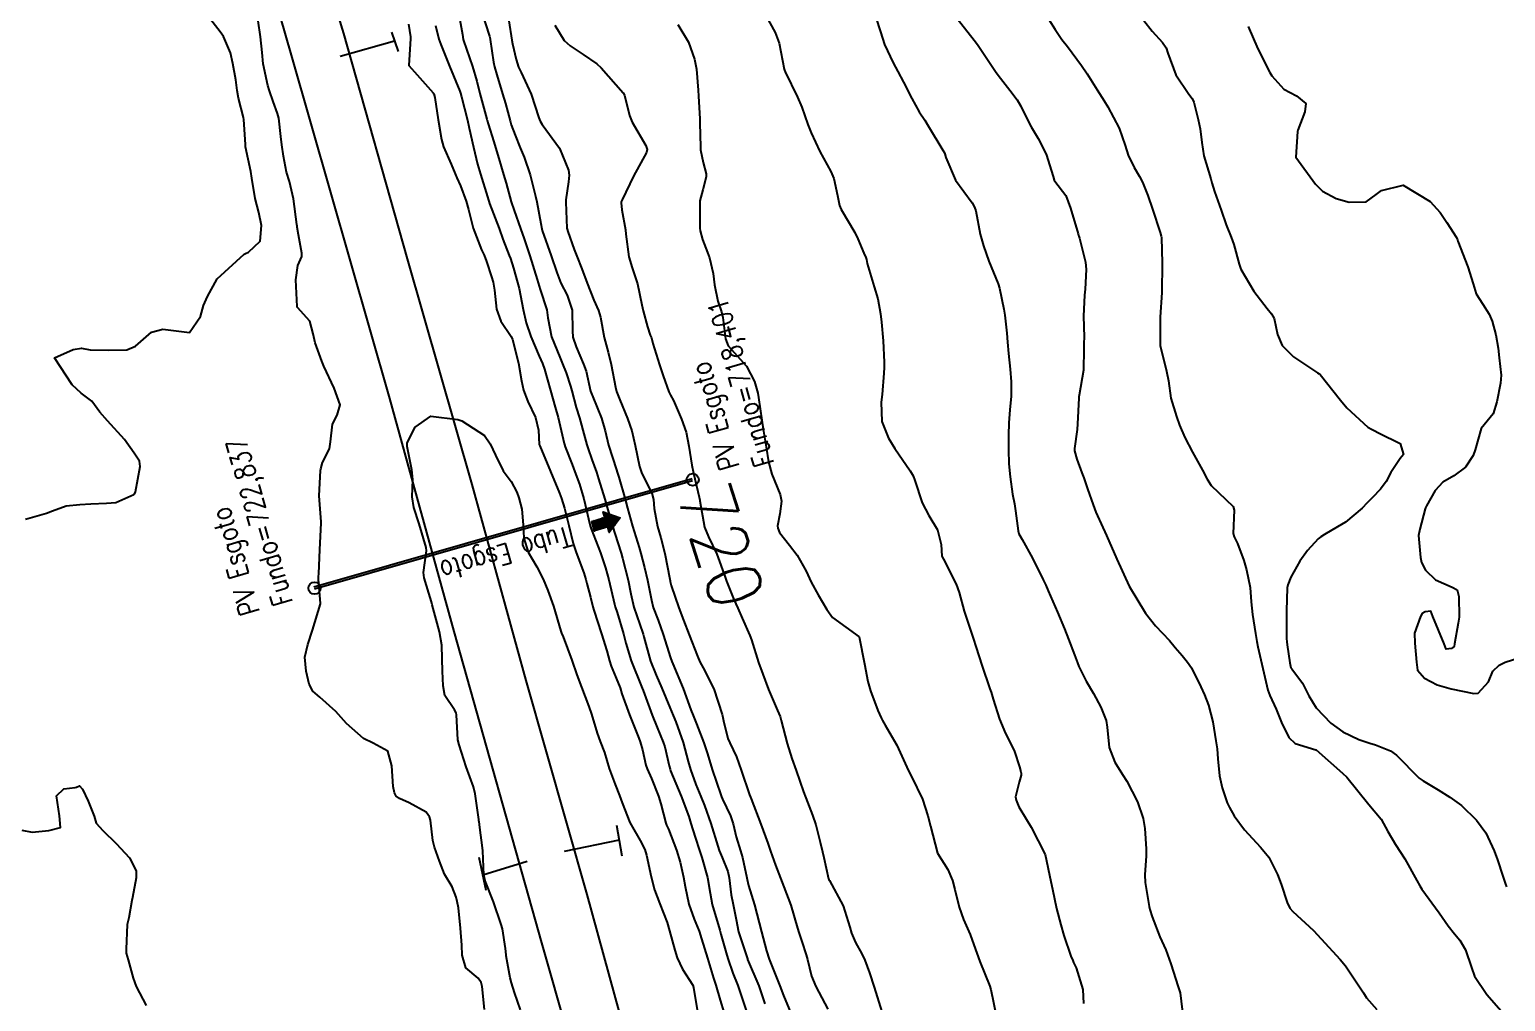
# Model space of a CAD drawing. Header units: metres. Extents: x 298520 to 308411, y 7433745 to 7450750.
# Drawn here: x 298738.5 to 298848.1, y 7450578.9 to 7450651.1 of the extents above; entities that cross this region are included whole.
import ezdxf
from ezdxf.enums import TextEntityAlignment as Align

# ---------------------------------------------------------------- set-up
doc = ezdxf.new("R2010")
doc.units = ezdxf.units.M
doc.header["$LTSCALE"] = 10
doc.linetypes.add('CONTINUO', pattern=[0])
doc.linetypes.add('TRACEJADO', pattern=[8.7, 8, -0.7])
doc.layers.get('0').update_dxf_attribs({"color": 45})
for name, color, linetype in [('Cotas', 45, 'Continuous'), ('Curvas de Nivel 1m', 11, 'Continuous'), ('Curvas de Nivel 5m', 15, 'Continuous'), ('Linha Férrea', 251, 'TRACKS'), ('PV_ESGOTO', 45, 'CONTINUO'), ('Pórtico', 62, 'Continuous'), ('TEXTO', 45, 'Continuous'), ('TUBO_ESGOTO', 45, 'CONTINUO')]:
    doc.layers.add(name, color=color, linetype=linetype)
doc.styles.add('ROMANS', font='romans', dxfattribs={"height": 0.2})
doc.styles.add('SIMPLEX', font='simplex', dxfattribs={"height": 0.2})
doc.styles.get("Standard").update_dxf_attribs({"font": 'simplex.shx'})
doc.styles.add('Style-STANDARD', font='STANDARD.shx')
doc.linetypes.add('TRACKS', pattern='A,0.15,[130,ltypeshp.shx,S=0.25,R=0,X=0,Y=0],0.15', length=0.3)

# ---------------------------------------------------------------- blocks, each defined once
blk = doc.blocks.new('SIMB_PONTO')
at = {"color": 0}
blk.add_point((0, 0), dxfattribs=at)
for tag in ['desc:', 'cota:', 'pto:']:
    blk.add_attdef(tag, (0, 0), '', height=1)

msp = doc.modelspace()

# ---------------------------------------------------------------- hatches: boundary and pattern name
at = {"layer": 'TEXTO'}
msp.add_hatch(color=256, dxfattribs=at).paths.add_polyline_path([(298780.21, 7450614.58), (298781.18, 7450614.88), (298781.06, 7450615.29), (298782.33, 7450614.84), (298781.52, 7450613.76), (298781.4, 7450614.17), (298780.42, 7450613.88)])

# ---------------------------------------------------------------- linework, layer by layer
at = {"layer": 'Curvas de Nivel 1m', "flags": 128}
for points, elevation in [([(298738.17, 7450614.75), (298739.73, 7450615.19), (298740.18, 7450615.36), (298741.18, 7450615.73), (298742.19, 7450615.84), (298743.01, 7450615.88), (298744.19, 7450615.93), (298744.87, 7450615.99), (298746.2, 7450616.59), (298746.24, 7450616.62), (298746.28, 7450616.66), (298746.32, 7450616.77), (298746.68, 7450618.65), (298746.62, 7450619.05), (298746.23, 7450619.66), (298745.52, 7450620.67), (298744.26, 7450622.06), (298743.69, 7450622.69), (298743.08, 7450623.5), (298742.29, 7450624.11), (298741.62, 7450624.72), (298740.32, 7450626.73), (298741.71, 7450627.34), (298742.33, 7450627.44), (298742.96, 7450627.33), (298744.33, 7450627.29), (298745.68, 7450627.32), (298746.33, 7450627.59), (298747.52, 7450628.64), (298748.35, 7450628.86), (298750.34, 7450628.61), (298751.16, 7450629.79), (298751.38, 7450630.6), (298751.68, 7450631.29), (298752.39, 7450632.59), (298754.41, 7450634.43), (298754.5, 7450634.48), (298754.73, 7450634.56), (298755.58, 7450635.39), (298755.68, 7450636.55), (298755.49, 7450637.51), (298755.22, 7450638.55), (298754.97, 7450640.07), (298754.89, 7450640.56), (298754.51, 7450642.39), (298754.49, 7450642.56), (298754.38, 7450644.41), (298754.36, 7450644.56), (298753.98, 7450646), (298753.89, 7450646.57), (298753.78, 7450647.36), (298753.55, 7450648.58), (298753.38, 7450649.37), (298752.87, 7450650.58), (298752.61, 7450650.94), (298751.34, 7450652.6)], 724), ([(298770.31, 7450652.37), (298770.61, 7450650.73), (298770.66, 7450650.37), (298770.69, 7450650.28), (298771.37, 7450648.36), (298771.67, 7450647.26), (298771.9, 7450646.36), (298772.43, 7450644.45), (298772.46, 7450644.35), (298772.53, 7450644.1), (298772.94, 7450642.76), (298773.07, 7450642.34), (298773.31, 7450641.53), (298773.67, 7450640.33), (298773.85, 7450639.7), (298774.24, 7450638.32), (298774.45, 7450637.66), (298774.92, 7450636.32), (298775.19, 7450635.55), (298775.61, 7450634.31), (298776.16, 7450632.54), (298776.23, 7450632.3), (298776.39, 7450631.81), (298776.87, 7450630.29), (298776.96, 7450629.69), (298777.23, 7450628.29), (298777.84, 7450626.77), (298778.05, 7450626.28), (298778.31, 7450625.62), (298778.64, 7450624.62), (298778.74, 7450624.27), (298779.06, 7450623.05), (298779.31, 7450622.26), (298779.7, 7450620.81), (298779.84, 7450620.26), (298779.95, 7450619.96), (298780.23, 7450619.19), (298780.56, 7450618.25), (298780.72, 7450617.75), (298781.18, 7450616.24), (298781.59, 7450614.83), (298781.76, 7450614.23), (298782.16, 7450613), (298782.41, 7450612.23), (298782.51, 7450611.86), (298782.93, 7450610.22), (298783.12, 7450609.21), (298783.35, 7450608.22), (298784.02, 7450606.28), (298784.04, 7450606.21), (298784.08, 7450606.02), (298784.59, 7450604.2), (298785.01, 7450603.16), (298785.42, 7450602.19), (298786.01, 7450600.77), (298786.27, 7450600.18), (298786.47, 7450599.7), (298787.01, 7450598.17), (298787.38, 7450596.76), (298787.54, 7450596.16), (298787.95, 7450595.06), (298788.31, 7450594.16), (298788.58, 7450593.5), (298789.07, 7450592.15), (298789.57, 7450590.47), (298789.67, 7450590.14), (298789.89, 7450589.62), (298790.31, 7450588.58), (298790.42, 7450588.13), (298790.58, 7450586.86), (298790.71, 7450586.13), (298790.93, 7450585.02), (298791.12, 7450584.12), (298791.28, 7450583.59), (298791.77, 7450582.11), (298791.77, 7450582.09), (298791.79, 7450582.05), (298792.62, 7450580.1), (298793.08, 7450578.77)], 723), ([(298772.05, 7450652.36), (298772.61, 7450650.62), (298772.67, 7450650.41), (298772.68, 7450650.35), (298772.91, 7450648.67), (298772.99, 7450648.34), (298773.17, 7450647.75), (298773.59, 7450646.33), (298773.82, 7450645.6), (298774.15, 7450644.33), (298774.24, 7450644.03), (298774.52, 7450643.25), (298774.91, 7450642.32), (298775.2, 7450641.62), (298775.64, 7450640.31), (298776.05, 7450638.72), (298776.14, 7450638.3), (298776.44, 7450636.7), (298776.51, 7450636.3), (298776.54, 7450636.19), (298777.19, 7450634.29), (298777.62, 7450633.07), (298777.93, 7450632.28), (298778.38, 7450631.38), (298778.75, 7450630.27), (298778.79, 7450628.72), (298778.82, 7450628.27), (298779.06, 7450627.54), (298779.61, 7450626.26), (298779.79, 7450625.74), (298780.13, 7450624.25), (298780.16, 7450624.12), (298780.29, 7450623.83), (298780.93, 7450622.24), (298781.2, 7450621.3), (298781.46, 7450620.24), (298782.05, 7450618.4), (298782.11, 7450618.23), (298782.22, 7450617.86), (298782.69, 7450616.23), (298782.86, 7450615.56), (298783.23, 7450614.22), (298783.73, 7450612.64), (298783.85, 7450612.21), (298784.14, 7450611.16), (298784.36, 7450610.21), (298784.64, 7450608.73), (298784.78, 7450608.2), (298785.15, 7450607.26), (298785.53, 7450606.19), (298786.06, 7450604.46), (298786.15, 7450604.18), (298786.23, 7450604), (298787, 7450602.17), (298787.57, 7450600.6), (298787.74, 7450600.16), (298788, 7450599.56), (298788.54, 7450598.15), (298788.81, 7450597.32), (298789.15, 7450596.15), (298789.8, 7450594.27), (298789.86, 7450594.14), (298789.93, 7450593.97), (298790.52, 7450592.73), (298790.71, 7450592.13), (298790.95, 7450591.17), (298791.26, 7450590.12), (298791.4, 7450589.64), (298791.73, 7450588.11), (298791.75, 7450588), (298791.86, 7450587.56), (298792.31, 7450586.11), (298792.48, 7450585.45), (298792.81, 7450584.1), (298793.19, 7450582.71), (298793.39, 7450582.09), (298793.78, 7450581.08), (298794.18, 7450580.09), (298794.45, 7450579.39), (298795, 7450578.08)], 722), ([(298774.05, 7450651.76), (298774.27, 7450650.32), (298774.32, 7450650.04), (298774.59, 7450648.88), (298774.78, 7450648.32), (298774.97, 7450647.92), (298775.72, 7450646.31), (298776.29, 7450644.54), (298776.38, 7450644.3), (298776.53, 7450644.04), (298777.82, 7450642.29), (298778.49, 7450640.66), (298778.54, 7450640.28), (298778.48, 7450639.79), (298778.28, 7450638.47), (298778.28, 7450638.28), (298778.37, 7450636.35), (298778.38, 7450636.28), (298778.43, 7450636.1), (298778.92, 7450634.78), (298779.11, 7450634.27), (298779.47, 7450633.33), (298779.87, 7450632.26), (298780.37, 7450631.02), (298780.72, 7450630.25), (298780.86, 7450629.74), (298781.14, 7450628.24), (298781.43, 7450627.14), (298781.66, 7450626.24), (298781.98, 7450624.55), (298782.06, 7450624.23), (298782.29, 7450623.62), (298782.86, 7450622.22), (298783.18, 7450621.3), (298783.45, 7450620.22), (298783.77, 7450618.67), (298783.91, 7450618.21), (298784.22, 7450617.54), (298784.68, 7450616.67), (298784.79, 7450616.2), (298784.85, 7450615.54), (298785.09, 7450614.2), (298785.34, 7450613.36), (298785.65, 7450612.19), (298786.02, 7450610.29), (298786.04, 7450610.18), (298786.05, 7450610.11), (298786.12, 7450609.83), (298786.67, 7450608.17), (298787.02, 7450607.25), (298787.45, 7450606.17), (298788.06, 7450604.58), (298788.24, 7450604.16), (298788.49, 7450603.71), (298789.27, 7450602.15), (298789.9, 7450600.25), (298789.92, 7450600.14), (298790, 7450599.78), (298790.32, 7450598.47), (298790.46, 7450598.13), (298790.96, 7450597.11), (298791.31, 7450596.12), (298791.94, 7450594.27), (298792, 7450594.11), (298792.06, 7450593.98), (298792.78, 7450592.1), (298793.29, 7450590.7), (298793.5, 7450590.09), (298793.87, 7450589.05), (298794.23, 7450588.09), (298794.49, 7450587.45), (298794.99, 7450586.08), (298795.5, 7450584.39), (298795.59, 7450584.07), (298795.81, 7450583.39), (298796.13, 7450582.4), (298796.23, 7450582.06), (298796.54, 7450580.82), (298796.85, 7450580.05), (298797.75, 7450578.36)], 721), ([(298793.18, 7450652.1), (298793.83, 7450650.87), (298794.13, 7450650.09), (298794.51, 7450648.16), (298794.53, 7450648.09), (298794.58, 7450647.96), (298795.5, 7450646.08), (298795.81, 7450645.33), (298796.27, 7450644.06), (298796.52, 7450643.42), (298797.16, 7450642.05), (298797.97, 7450640.57), (298798.19, 7450640.04), (298798.47, 7450638.78), (298798.58, 7450638.16), (298798.61, 7450638.04), (298798.74, 7450637.75), (298799.76, 7450636.02), (298799.98, 7450635.57), (298800.42, 7450634.5), (298800.57, 7450634.17), (298800.62, 7450634.02), (298800.68, 7450633.74), (298801.19, 7450632.01), (298801.47, 7450631.1), (298801.66, 7450630), (298801.73, 7450629.37), (298801.86, 7450628), (298801.92, 7450626.4), (298801.92, 7450626), (298801.91, 7450625.6), (298801.79, 7450624), (298801.72, 7450623.43), (298801.77, 7450622), (298802.25, 7450620.75), (298802.72, 7450619.99), (298803.86, 7450618.34), (298804.09, 7450617.97), (298804.22, 7450617.63), (298804.76, 7450615.96), (298805.26, 7450615.03), (298805.9, 7450613.95), (298806.16, 7450612.87), (298806.22, 7450612.01), (298806.23, 7450611.95), (298806.33, 7450611.77), (298807.28, 7450609.93), (298807.49, 7450609.31), (298807.87, 7450607.92), (298808.09, 7450607.26), (298808.55, 7450605.92), (298808.77, 7450605.21), (298809.19, 7450603.91), (298809.79, 7450602.15), (298809.87, 7450601.9), (298810.03, 7450601.39), (298810.49, 7450599.89), (298810.93, 7450598.83), (298811.44, 7450597.88), (298811.6, 7450597.5), (298811.97, 7450596.36), (298812.07, 7450595.99), (298812.1, 7450595.88), (298812.11, 7450595.73), (298811.95, 7450595.22), (298811.69, 7450594.13), (298811.74, 7450593.88), (298811.93, 7450593.4), (298812.5, 7450592.45), (298812.86, 7450591.87), (298813.88, 7450589.85), (298814.31, 7450587.85), (298814.42, 7450587.28), (298814.74, 7450585.84), (298815.05, 7450584.62), (298815.27, 7450583.84), (298815.8, 7450582.31), (298815.93, 7450581.97), (298816, 7450581.83), (298816.18, 7450581.44), (298816.68, 7450579.82), (298816.74, 7450578.8)], 718), ([(298801.32, 7450652), (298801.67, 7450650.94), (298801.95, 7450650), (298802.59, 7450648.63), (298802.95, 7450647.99), (298803.36, 7450647.19), (298803.99, 7450645.98), (298804.54, 7450645), (298804.94, 7450644.37), (298805.21, 7450643.96), (298806.3, 7450642.15), (298806.41, 7450641.94), (298806.44, 7450641.88), (298806.5, 7450641.61), (298807.22, 7450639.93), (298808.47, 7450638.23), (298808.65, 7450637.92), (298808.75, 7450637.63), (298809.07, 7450635.91), (298809.3, 7450635.04), (298809.71, 7450633.91), (298810.39, 7450632.23), (298810.5, 7450631.9), (298810.81, 7450630.34), (298810.88, 7450629.89), (298811.03, 7450628.57), (298811.1, 7450627.89), (298811.17, 7450627.04), (298811.28, 7450625.89), (298811.37, 7450624.95), (298811.36, 7450623.88), (298811.27, 7450622.87), (298811.2, 7450621.89), (298811.17, 7450620.98), (298811.17, 7450619.89), (298811.2, 7450618.86), (298811.29, 7450617.88), (298811.47, 7450616.61), (298811.6, 7450615.88), (298811.68, 7450615.37), (298811.88, 7450613.87), (298811.94, 7450613.65), (298812.17, 7450613.24), (298812.94, 7450611.86), (298813.75, 7450610.24), (298813.93, 7450609.85), (298814.12, 7450609.43), (298814.81, 7450607.84), (298815.32, 7450606.6), (298815.61, 7450605.83), (298816.06, 7450604.68), (298816.3, 7450604.07), (298816.4, 7450603.82), (298816.94, 7450602.72), (298817.47, 7450601.81), (298818.02, 7450600.78), (298818.41, 7450599.8), (298818.49, 7450599.3), (298818.63, 7450597.79), (298819.06, 7450596.7), (298819.63, 7450595.78), (298819.95, 7450595.29), (298820.75, 7450593.77), (298821.17, 7450592.52), (298821.29, 7450591.77), (298821.4, 7450590.26), (298821.4, 7450589.76), (298821.3, 7450588.33), (298821.32, 7450587.77), (298821.62, 7450585.99), (298821.67, 7450585.76), (298821.83, 7450585.22), (298822.41, 7450583.75), (298822.84, 7450582.78), (298823.22, 7450581.74), (298823.77, 7450580.03), (298823.87, 7450579.73), (298823.92, 7450579.57), (298824.13, 7450577.73)], 717), ([(298807.34, 7450651.93), (298808.61, 7450650.32), (298808.79, 7450650.1), (298808.92, 7450649.92), (298809.56, 7450648.94), (298810.26, 7450647.9), (298810.57, 7450647.48), (298811.27, 7450646.6), (298811.8, 7450645.88), (298812.07, 7450645.4), (298812.54, 7450644.45), (298812.85, 7450643.87), (298813.37, 7450643.01), (298813.96, 7450641.86), (298814.49, 7450640.18), (298814.56, 7450639.93), (298814.61, 7450639.85), (298815.41, 7450638.77), (298815.77, 7450637.83), (298816.33, 7450635.93), (298816.36, 7450635.82), (298816.38, 7450635.77), (298816.43, 7450635.6), (298816.88, 7450633.82), (298816.93, 7450633.29), (298816.85, 7450631.82), (298816.81, 7450631.38), (298816.74, 7450629.82), (298816.78, 7450628.26), (298816.77, 7450627.82), (298816.77, 7450627.39), (298816.73, 7450625.82), (298816.42, 7450623.95), (298816.4, 7450623.83), (298816.4, 7450623.72), (298816.3, 7450621.83), (298816.26, 7450621.41), (298816.07, 7450620), (298816.07, 7450619.83), (298816.24, 7450619.2), (298816.6, 7450618.2), (298816.75, 7450617.82), (298817.03, 7450617), (298817.45, 7450615.81), (298817.66, 7450615.28), (298818.18, 7450614.12), (298818.31, 7450613.8), (298818.43, 7450613.54), (298819.21, 7450611.79), (298820.12, 7450609.78), (298821.34, 7450607.77), (298822.09, 7450606.83), (298823.11, 7450605.74), (298823.55, 7450605.22), (298824.06, 7450604.63), (298824.47, 7450604.14), (298824.75, 7450603.72), (298825.45, 7450602.3), (298825.72, 7450601.71), (298826.02, 7450600.94), (298826.35, 7450599.7), (298826.57, 7450598.29), (298826.65, 7450597.7), (298826.71, 7450596.96), (298826.83, 7450595.7), (298827.04, 7450594.79), (298827.41, 7450593.69), (298827.58, 7450593.33), (298827.92, 7450592.72), (298828.69, 7450591.67), (298829.89, 7450590.4), (298830.49, 7450589.65), (298831.15, 7450588.36), (298831.41, 7450587.64), (298831.85, 7450586.28), (298832.06, 7450585.86), (298832.28, 7450585.63), (298833.82, 7450584.22), (298834.39, 7450583.6), (298835.8, 7450582.06), (298836.19, 7450581.59), (298837.03, 7450580.32), (298837.52, 7450579.57), (298837.76, 7450579.22), (298838.53, 7450578.34)], 716), ([(298821.22, 7450651.77), (298821.83, 7450650.97), (298822.61, 7450650.14), (298822.87, 7450649.75), (298823, 7450649.34), (298823.58, 7450647.74), (298824.56, 7450646.3), (298824.81, 7450645.98), (298824.94, 7450645.72), (298825.25, 7450644.43), (298825.41, 7450643.72), (298825.53, 7450642.71), (298825.67, 7450641.72), (298826.18, 7450640.02), (298826.27, 7450639.71), (298826.47, 7450639.08), (298826.95, 7450637.7), (298827.34, 7450636.59), (298827.7, 7450635.69), (298827.89, 7450635.15), (298828.29, 7450633.68), (298828.41, 7450633.31), (298829.39, 7450631.67), (298830.37, 7450630.39), (298830.7, 7450629.99), (298830.89, 7450629.65), (298831.15, 7450628.45), (298831.48, 7450627.64), (298832.33, 7450626.79), (298834.11, 7450625.61), (298834.24, 7450625.54), (298834.31, 7450625.48), (298835.81, 7450623.59), (298836.28, 7450623.02), (298837.84, 7450621.57), (298838.12, 7450621.42), (298838.26, 7450621.35), (298838.69, 7450621.13), (298840.25, 7450620.37), (298840.5, 7450619.54), (298840.38, 7450619.4), (298840.24, 7450619.25), (298839.56, 7450618.22), (298839.21, 7450617.55), (298838.8, 7450616.97), (298838.2, 7450616.35), (298837.8, 7450615.97), (298837.42, 7450615.57), (298836.18, 7450614.53), (298835.6, 7450614.17), (298834.64, 7450613.61), (298834.35, 7450613.43), (298834.17, 7450613.3), (298833.36, 7450612.42), (298832.79, 7450611.63), (298832.13, 7450610.45), (298831.9, 7450609.87), (298831.87, 7450609.64), (298831.82, 7450607.93), (298831.81, 7450607.64), (298831.82, 7450605.9), (298831.83, 7450605.64), (298831.86, 7450605.43), (298832.06, 7450604.07), (298832.14, 7450603.72), (298832.2, 7450603.64), (298832.99, 7450602.58), (298833.48, 7450601.62), (298834.02, 7450600.74), (298835.1, 7450599.6), (298836, 7450598.95), (298837.19, 7450598.38), (298837.99, 7450598.11), (298838.41, 7450597.99), (298839.53, 7450597.55), (298839.98, 7450597.23), (298841.65, 7450595.52), (298841.95, 7450595.31), (298843.08, 7450594.64), (298843.94, 7450594.1), (298844.8, 7450593.48), (298845.92, 7450592.41), (298846.62, 7450591.46), (298847.23, 7450590.12), (298847.47, 7450589.45), (298847.87, 7450588.24), (298848.07, 7450587.65), (298848.14, 7450587.45)], 714), ([(298768.61, 7450651.4), (298768.87, 7450650.39), (298769.01, 7450649.98), (298769.65, 7450648.38), (298770.41, 7450646.52), (298770.47, 7450646.37), (298770.55, 7450646.1), (298770.98, 7450644.37), (298771.12, 7450643.77), (298771.44, 7450642.36), (298771.74, 7450641.11), (298771.95, 7450640.36), (298772.47, 7450638.67), (298772.54, 7450638.43), (298772.57, 7450638.35), (298772.63, 7450638.18), (298773.33, 7450636.34), (298773.62, 7450635.53), (298774.09, 7450634.32), (298774.18, 7450634.09), (298774.4, 7450633.38), (298774.71, 7450632.32), (298774.82, 7450631.88), (298775.12, 7450630.31), (298775.34, 7450629.32), (298775.69, 7450628.31), (298776.32, 7450626.84), (298776.56, 7450626.3), (298776.71, 7450625.89), (298777.15, 7450624.29), (298777.5, 7450623.06), (298777.72, 7450622.29), (298778.16, 7450620.37), (298778.18, 7450620.28), (298778.24, 7450620.11), (298778.76, 7450618.81), (298778.96, 7450618.27), (298779.3, 7450617.35), (298779.63, 7450616.26), (298780.07, 7450614.36), (298780.09, 7450614.25), (298780.11, 7450614.19), (298780.17, 7450614.04), (298780.86, 7450612.24), (298781.24, 7450611.13), (298781.49, 7450610.24), (298781.91, 7450608.43), (298781.96, 7450608.23), (298782.1, 7450607.81), (298782.58, 7450606.23), (298782.75, 7450605.55), (298783.14, 7450604.22), (298783.92, 7450602.33), (298783.97, 7450602.21), (298784.03, 7450602.03), (298784.69, 7450600.2), (298785.07, 7450599.27), (298785.53, 7450598.19), (298785.64, 7450597.84), (298785.97, 7450596.44), (298786.03, 7450596.18), (298786.07, 7450596.07), (298786.86, 7450594.17), (298787.42, 7450592.66), (298787.58, 7450592.16), (298787.9, 7450591.13), (298788.22, 7450590.16), (298788.4, 7450589.64), (298788.81, 7450588.15), (298789.01, 7450586.99), (298789.17, 7450586.15), (298789.72, 7450584.24), (298789.75, 7450584.14), (298789.81, 7450583.94), (298790.2, 7450582.54), (298790.32, 7450582.13), (298790.7, 7450581.04), (298791.07, 7450580.12), (298791.74, 7450578.11)], 724), ([(298786.62, 7450651.48), (298787.41, 7450650.17), (298787.85, 7450648.9), (298788, 7450648.17), (298788.13, 7450646.6), (298788.15, 7450646.16), (298788.23, 7450644.47), (298788.24, 7450644.16), (298788.28, 7450642.39), (298788.3, 7450642.16), (298788.49, 7450641.24), (298788.71, 7450640.38), (298788.71, 7450640.16), (298788.47, 7450639.19), (298788.24, 7450638.38), (298788.23, 7450638.16), (298788.24, 7450636.36), (298788.26, 7450636.16), (298788.43, 7450635.52), (298788.81, 7450634.55), (298788.97, 7450634.15), (298789.24, 7450632.98), (298789.34, 7450632.15), (298789.58, 7450630.94), (298789.85, 7450630.14), (298789.95, 7450629.73), (298790.16, 7450628.13), (298790.34, 7450627.63), (298791.7, 7450626.12), (298792.3, 7450624.97), (298792.54, 7450624.11), (298792.61, 7450623.79), (298792.84, 7450622.1), (298792.95, 7450621.42), (298793.17, 7450620.1), (298793.33, 7450619), (298793.59, 7450618.1), (298794.2, 7450616.58), (298794.3, 7450616.09), (298794.18, 7450615.14), (298794.02, 7450614.25), (298794.04, 7450614.09), (298794.17, 7450613.76), (298794.89, 7450612.81), (298795.46, 7450612.07), (298796.14, 7450610.88), (298796.51, 7450610.06), (298797.02, 7450609.14), (298797.68, 7450608.04), (298798.1, 7450607.45), (298800.08, 7450606.02), (298800.48, 7450604.01), (298800.73, 7450602.7), (298800.92, 7450602.01), (298801.46, 7450600.55), (298801.72, 7450599.99), (298801.81, 7450599.8), (298802, 7450599.46), (298802.86, 7450597.98), (298803.61, 7450596.33), (298803.78, 7450595.97), (298803.96, 7450595.65), (298804.77, 7450593.96), (298805.17, 7450592.71), (298805.36, 7450591.96), (298805.88, 7450589.95), (298806.66, 7450588.73), (298807, 7450587.93), (298807.17, 7450587.24), (298807.5, 7450585.93), (298807.83, 7450585.03), (298808.31, 7450583.92), (298808.58, 7450583.14), (298809.04, 7450581.91), (298809.77, 7450580.07), (298809.82, 7450579.9), (298809.85, 7450579.82), (298810.26, 7450577.89)], 719), ([(298828.97, 7450651.32), (298829.69, 7450649.67), (298830.58, 7450647.9), (298830.71, 7450647.66), (298831.6, 7450646.68), (298832.56, 7450646.18), (298833.24, 7450645.62), (298833.18, 7450644.99), (298832.66, 7450643.63), (298832.63, 7450643.53), (298832.5, 7450641.63), (298833.97, 7450639.62), (298834.48, 7450639.09), (298835.51, 7450638.55), (298836.46, 7450638.28), (298837.73, 7450638.31), (298838.47, 7450638.86), (298838.87, 7450639.16), (298840.48, 7450639.54), (298842.47, 7450638.34), (298843.21, 7450637.51), (298843.72, 7450636.77), (298844.43, 7450635.65), (298844.5, 7450635.49), (298844.53, 7450635.39), (298845.27, 7450633.48), (298845.66, 7450632.21), (298845.89, 7450631.47), (298846.38, 7450630.71), (298846.87, 7450629.97), (298847.09, 7450629.46), (298847.36, 7450628.44), (298847.53, 7450627.45), (298847.6, 7450626.72), (298847.74, 7450625.45), (298847.71, 7450624.85), (298847.44, 7450623.45), (298847.15, 7450622.58), (298846.26, 7450621.47), (298845.82, 7450619.9), (298845.67, 7450619.48), (298845.11, 7450618.6), (298844.23, 7450617.97), (298843.43, 7450617.5), (298842.84, 7450616.88), (298842.2, 7450615.74), (298842.13, 7450615.58), (298842.12, 7450615.52), (298841.7, 7450614), (298841.61, 7450613.53), (298841.76, 7450611.91), (298841.84, 7450611.52), (298842.14, 7450610.96), (298842.88, 7450610.25), (298844.12, 7450609.69), (298844.48, 7450609.49), (298844.61, 7450609), (298844.64, 7450607.48), (298844.55, 7450607.03), (298844.29, 7450605.49), (298844.27, 7450605.29), (298844.07, 7450605.14), (298843.67, 7450605.09), (298843.51, 7450605.5), (298843.09, 7450606.5), (298842.67, 7450607.51), (298842.52, 7450607.92), (298842.11, 7450607.86), (298841.89, 7450607.74), (298841.75, 7450607.52), (298841.32, 7450606.29), (298841.33, 7450605.53), (298841.46, 7450604.12), (298841.53, 7450603.53), (298842.05, 7450602.95), (298842.99, 7450602.45), (298844.04, 7450602.15), (298845.71, 7450601.8), (298846.04, 7450601.84), (298846.82, 7450602.68), (298847.14, 7450603.46), (298847.6, 7450603.91), (298848.06, 7450604.12), (298849.07, 7450604.45)], 713), ([(298774.93, 7450578.31), (298774.47, 7450579.61), (298774.25, 7450580.32), (298774.15, 7450580.7), (298773.86, 7450582.33), (298773.86, 7450582.39), (298773.8, 7450582.88), (298773.58, 7450584.33), (298773.5, 7450584.65), (298772.91, 7450586.34), (298772.31, 7450587.9), (298772.2, 7450588.35), (298772.12, 7450590.12), (298772.1, 7450590.35), (298771.91, 7450591.85), (298771.85, 7450592.29), (298771.84, 7450592.35), (298771.83, 7450592.44), (298771.56, 7450594.35), (298771.43, 7450594.87), (298770.9, 7450596.36), (298770.36, 7450597.99), (298770.27, 7450598.37), (298770.17, 7450600.21), (298770.15, 7450600.37), (298770.02, 7450600.59), (298769.3, 7450601.65), (298769.17, 7450602.38), (298769.12, 7450603.46), (298769.1, 7450604.38), (298769.09, 7450605.4), (298768.91, 7450606.39), (298768.73, 7450607.03), (298768.37, 7450608.4), (298768.32, 7450608.61), (298768.11, 7450609.26), (298767.77, 7450610.4), (298767.73, 7450610.8), (298767.94, 7450612.4), (298767.92, 7450612.64), (298767.39, 7450614.41), (298766.99, 7450615.61), (298766.87, 7450616.41), (298766.92, 7450617.7), (298766.85, 7450618.41), (298766.51, 7450620.15), (298766.5, 7450620.42), (298767.09, 7450621.58), (298768.27, 7450622.4), (298770.27, 7450622.15), (298770.57, 7450622.06), (298772.25, 7450620.97), (298772.68, 7450620.35), (298773.06, 7450619.51), (298773.64, 7450618.34), (298774.22, 7450617.55), (298774.64, 7450616.76), (298774.81, 7450616.32), (298775.02, 7450615.49), (298775.12, 7450614.32), (298775.18, 7450613.33), (298775.5, 7450612.31), (298776.14, 7450611.2), (298776.61, 7450610.3), (298776.95, 7450609.45), (298777.37, 7450608.29), (298777.93, 7450606.44), (298777.98, 7450606.28), (298778.08, 7450606.01), (298778.74, 7450604.27), (298779.11, 7450603.2), (298779.46, 7450602.27), (298780.01, 7450600.84), (298780.2, 7450600.26), (298780.61, 7450598.87), (298780.84, 7450598.25), (298781.15, 7450597.42), (298781.51, 7450596.24), (298781.95, 7450595.04), (298782.28, 7450594.23), (298782.47, 7450593.68), (298783.05, 7450592.22), (298783.9, 7450590.71), (298784.07, 7450590.39), (298784.15, 7450590.21), (298784.28, 7450589.81), (298784.62, 7450588.2), (298784.88, 7450587.22), (298785.27, 7450586.2), (298785.82, 7450584.79), (298785.99, 7450584.19), (298786.38, 7450582.76), (298786.57, 7450582.18), (298786.95, 7450581.34), (298787.71, 7450580.16), (298787.77, 7450579.98), (298788.08, 7450578.16)], 726)]:
    msp.add_lwpolyline(points, dxfattribs=dict(at, elevation=elevation))
at = {"layer": 'Curvas de Nivel 5m', "flags": 128}
for points, elevation in [([(298772.25, 7450578.34), (298772.08, 7450580.04), (298772, 7450580.35), (298771.78, 7450580.67), (298770.86, 7450581.44), (298770.59, 7450582.37), (298770.56, 7450583.12), (298770.47, 7450584.37), (298770.31, 7450585.9), (298770.23, 7450586.37), (298770.15, 7450586.68), (298769.85, 7450587.45), (298769.29, 7450588.39), (298768.91, 7450589.36), (298768.54, 7450590.39), (298768.41, 7450590.9), (298768.24, 7450592.4), (298768.17, 7450592.65), (298767.92, 7450592.99), (298766.66, 7450593.68), (298765.93, 7450594), (298765.69, 7450594.18), (298765.56, 7450594.43), (298765.46, 7450594.9), (298765.37, 7450596.43), (298765.07, 7450597.53), (298763.98, 7450598.12), (298763.26, 7450598.46), (298762, 7450599.58), (298761.21, 7450600.48), (298760.02, 7450601.53), (298759.5, 7450601.97), (298759.24, 7450602.5), (298759, 7450603.46), (298758.9, 7450604.51), (298759.13, 7450605.44), (298759.48, 7450606.5), (298760.06, 7450608.45), (298760.06, 7450608.49), (298759.92, 7450610.29), (298759.92, 7450610.49), (298759.94, 7450610.68), (298760.02, 7450612.49), (298760.12, 7450614.44), (298760.13, 7450614.49), (298760.12, 7450614.54), (298759.96, 7450616.49), (298760.08, 7450618.35), (298760.1, 7450618.49), (298760.23, 7450618.95), (298760.75, 7450619.98), (298760.82, 7450620.48), (298760.95, 7450621.8), (298761.32, 7450622.48), (298761.52, 7450623.24), (298761.09, 7450624.48), (298760.32, 7450626.1), (298760.16, 7450626.49), (298759.68, 7450627.84), (298759.52, 7450628.5), (298759.28, 7450629.44), (298758.36, 7450630.47), (298758.35, 7450630.49), (298758.34, 7450630.51), (298758.34, 7450630.53), (298758.23, 7450632.51), (298758.4, 7450633.58), (298758.68, 7450634.24), (298758.68, 7450634.51), (298758.43, 7450635.85), (298758.35, 7450636.43), (298758.34, 7450636.51), (298758.31, 7450636.63), (298758.06, 7450638.52), (298757.77, 7450639.81), (298757.55, 7450640.52), (298757.32, 7450641.7), (298757.21, 7450642.53), (298757.13, 7450643.15), (298756.97, 7450644.53), (298756.87, 7450644.87), (298756.55, 7450645.75), (298756.29, 7450646.54), (298756.16, 7450646.94), (298755.82, 7450648.55), (298755.75, 7450649.39), (298755.61, 7450650.55), (298755.43, 7450651.74)], 725), ([(298814.16, 7450651.85), (298814.62, 7450651.1), (298815.13, 7450650.36), (298815.54, 7450649.84), (298816.58, 7450648.42), (298817, 7450647.82), (298817.74, 7450646.63), (298818.26, 7450645.8), (298818.55, 7450645.36), (298819.39, 7450643.79), (298819.82, 7450642.48), (298820.04, 7450641.78), (298820.49, 7450640.87), (298820.89, 7450640.18), (298821.11, 7450639.77), (298821.5, 7450638.79), (298821.85, 7450637.76), (298822.44, 7450636.03), (298822.51, 7450635.75), (298822.53, 7450635.65), (298822.57, 7450633.75), (298822.57, 7450633.59), (298822.55, 7450631.75), (298822.55, 7450631.58), (298822.43, 7450629.75), (298822.43, 7450629.68), (298822.43, 7450627.75), (298822.44, 7450627.65), (298822.91, 7450625.74), (298823.04, 7450625.01), (298823.22, 7450623.74), (298823.63, 7450622.38), (298823.87, 7450621.73), (298824.25, 7450620.81), (298824.83, 7450619.72), (298825.56, 7450618.38), (298825.92, 7450617.71), (298826.22, 7450617.24), (298827.85, 7450615.69), (298827.93, 7450615.42), (298827.85, 7450613.68), (298827.92, 7450613.43), (298828.17, 7450612.93), (298828.63, 7450611.68), (298828.84, 7450610.98), (298829.1, 7450609.67), (298829.18, 7450608.6), (298829.28, 7450607.67), (298829.5, 7450606.25), (298829.6, 7450605.66), (298829.68, 7450605.28), (298830.05, 7450603.66), (298830.42, 7450602.04), (298830.56, 7450601.65), (298831.03, 7450600.63), (298831.45, 7450599.65), (298831.99, 7450598.54), (298832.46, 7450598.1), (298833.98, 7450597.63), (298834.02, 7450597.61), (298835.96, 7450595.89), (298836.28, 7450595.59), (298837.93, 7450593.57), (298838.83, 7450592.47), (298839.34, 7450591.55), (298839.9, 7450590.6), (298840.59, 7450589.53), (298841.48, 7450587.91), (298841.7, 7450587.52), (298841.86, 7450587.28), (298843.14, 7450585.51), (298843.82, 7450584.55), (298844.28, 7450583.96), (298844.67, 7450583.49), (298845.1, 7450582.78), (298845.54, 7450581.47), (298845.78, 7450580.82), (298846.69, 7450579.46), (298847.75, 7450578.24)], 715), ([(298766.61, 7450651.49), (298766.75, 7450650.56), (298766.75, 7450650.42), (298766.62, 7450648.45), (298766.62, 7450648.42), (298767.24, 7450647.74), (298768.45, 7450646.39), (298768.49, 7450646.33), (298768.55, 7450646.05), (298768.81, 7450644.39), (298769.05, 7450642.93), (298769.21, 7450642.39), (298769.77, 7450641.1), (298770.06, 7450640.38), (298770.19, 7450640.09), (298770.47, 7450639.49), (298770.88, 7450638.37), (298771.06, 7450637.75), (298771.4, 7450636.36), (298772.03, 7450634.74), (298772.22, 7450634.35), (298772.41, 7450633.89), (298772.78, 7450632.73), (298772.89, 7450632.34), (298772.99, 7450631.74), (298773.15, 7450630.34), (298773.47, 7450629.45), (298774.23, 7450628.32), (298774.34, 7450628.09), (298774.77, 7450626.32), (298775, 7450625.02), (298775.15, 7450624.32), (298775.46, 7450623.49), (298776.04, 7450622.3), (298776.26, 7450621.36), (298776.32, 7450620.3), (298776.35, 7450620.19), (298777.16, 7450618.29), (298777.82, 7450616.67), (298777.96, 7450616.28), (298778.19, 7450615.56), (298778.51, 7450614.27), (298778.84, 7450612.95), (298779.07, 7450612.27), (298779.62, 7450610.76), (298779.77, 7450610.26), (298779.84, 7450609.97), (298780.11, 7450608.96), (298780.29, 7450608.25), (298780.36, 7450607.98), (298780.93, 7450606.24), (298781.33, 7450604.97), (298781.53, 7450604.24), (298781.65, 7450603.84), (298782.04, 7450602.94), (298782.32, 7450602.23), (298782.46, 7450601.79), (298783.01, 7450600.22), (298783.71, 7450598.49), (298783.81, 7450598.21), (298783.98, 7450597.62), (298784.24, 7450596.48), (298784.34, 7450596.2), (298784.66, 7450595.49), (298785.17, 7450594.19), (298785.34, 7450593.61), (298785.71, 7450592.18), (298785.77, 7450592.04), (298785.91, 7450591.74), (298786.51, 7450590.17), (298786.78, 7450589.27), (298787.03, 7450588.17), (298787.16, 7450587.47), (298787.43, 7450586.17), (298787.83, 7450585.05), (298788.18, 7450584.16), (298788.37, 7450583.59), (298788.8, 7450582.15), (298789.26, 7450580.66), (298789.42, 7450580.14), (298789.76, 7450579.04), (298790.02, 7450578.14)], 725), ([(298777.48, 7450651.42), (298778.16, 7450650.28), (298778.6, 7450649.88), (298779.58, 7450649.25), (298780.59, 7450648.55), (298780.92, 7450648.25), (298782.56, 7450646.41), (298782.65, 7450646.23), (298783.02, 7450644.71), (298783.22, 7450644.22), (298784.23, 7450642.49), (298784.34, 7450642.2), (298784.28, 7450641.98), (298783.31, 7450640.22), (298782.47, 7450638.47), (298782.4, 7450638.3), (298782.39, 7450638.23), (298782.46, 7450637.72), (298782.73, 7450636.23), (298782.75, 7450635.9), (298782.96, 7450634.22), (298783.22, 7450633.41), (298783.62, 7450632.22), (298783.93, 7450630.65), (298784.03, 7450630.21), (298784.35, 7450629.04), (298784.56, 7450628.42), (298784.64, 7450628.21), (298784.75, 7450627.79), (298785.25, 7450626.2), (298785.52, 7450625.4), (298785.95, 7450624.19), (298786.07, 7450623.96), (298786.29, 7450623.55), (298786.89, 7450622.17), (298787.22, 7450621.21), (298787.42, 7450620.17), (298787.64, 7450618.75), (298787.77, 7450618.16), (298788.2, 7450616.38), (298788.24, 7450616.16), (298788.24, 7450616.11), (298788.6, 7450614.16), (298788.88, 7450613.44), (298789.5, 7450612.15), (298790.13, 7450610.43), (298790.23, 7450610.14), (298790.76, 7450608.78), (298791.07, 7450608.13), (298791.38, 7450607.41), (298791.96, 7450606.11), (298792.08, 7450605.78), (298792.61, 7450604.1), (298792.92, 7450603.23), (298793.33, 7450602.1), (298794.01, 7450600.55), (298794.2, 7450600.09), (298794.27, 7450599.81), (298794.73, 7450598.08), (298795.08, 7450596.97), (298795.39, 7450596.08), (298795.94, 7450594.51), (298796.11, 7450594.07), (298796.62, 7450592.76), (298796.86, 7450592.06), (298797.17, 7450590.77), (298797.34, 7450590.05), (298797.45, 7450589.62), (298797.8, 7450588.04), (298797.82, 7450588), (298797.86, 7450587.92), (298798.88, 7450586.03), (298799.38, 7450584.46), (298799.51, 7450584.02), (298799.81, 7450583.31), (298800.27, 7450582.48), (298800.49, 7450582.01), (298800.84, 7450581.06), (298801.19, 7450580.01), (298801.75, 7450578.17)], 720), ([(298737.9, 7450591.66), (298738.67, 7450591.51), (298739.9, 7450591.64), (298740.77, 7450591.85), (298740.69, 7450592.72), (298740.46, 7450594.2), (298741.01, 7450594.72), (298741.84, 7450594.82), (298741.94, 7450594.85), (298742.18, 7450594.94), (298742.39, 7450594.7), (298742.82, 7450593.8), (298743.26, 7450592.69), (298743.4, 7450592.18), (298743.9, 7450591.63), (298744.89, 7450590.67), (298745.88, 7450589.61), (298746.37, 7450588.65), (298746.39, 7450588.12), (298746.1, 7450586.66), (298746.06, 7450586.43), (298745.83, 7450585.15), (298745.73, 7450584.75), (298745.71, 7450584.66), (298745.65, 7450582.81), (298745.63, 7450582.66), (298745.65, 7450582.52), (298745.79, 7450582.03), (298746.15, 7450580.66), (298746.37, 7450580.04), (298747.13, 7450578.65)], 725)]:
    msp.add_lwpolyline(points, dxfattribs=dict(at, elevation=elevation))
at = {"layer": 'Linha Férrea', "flags": 128}
msp.add_lwpolyline([(298729.26, 7450749.95), (298734.81, 7450730.65), (298742.34, 7450703.45), (298750.12, 7450676.24), (298757.89, 7450649.2), (298765.19, 7450623.71), (298769.98, 7450606.42), (298776.49, 7450583.29), (298783.06, 7450560.25), (298788.16, 7450542.21), (298793.82, 7450521.58), (298798.12, 7450506.61), (298804.39, 7450484.42), (298809.29, 7450466.84), (298814.55, 7450448.86), (298819.56, 7450431.22), (298826.27, 7450408.65), (298831.93, 7450389.31), (298837.13, 7450370.78), (298842.09, 7450352.4), (298847.8, 7450331.82), (298852.15, 7450316.41), (298858.34, 7450294.77), (298862.97, 7450278.96), (298867.95, 7450260.09), (298870.92, 7450249.95), (298873.72, 7450238.98), (298878.36, 7450222.7), (298882.03, 7450210.36), (298885.6, 7450197.65), (298890.19, 7450181.05), (298894.64, 7450166.01), (298898.99, 7450149.81), (298904.36, 7450131.79), (298908.12, 7450117.71), (298911.93, 7450103.95), (298916.1, 7450089.04), (298920.55, 7450073.4), (298923.21, 7450064.32), (298926.47, 7450052.58), (298930.32, 7450038.96), (298934.72, 7450023.22), (298938.25, 7450011.62), (298941.51, 7449999.19), (298944.4, 7449989.65), (298947.7, 7449977.68), (298952.33, 7449961.49), (298956.97, 7449946.58), (298961.92, 7449929.02), (298965.91, 7449915.26), (298970.08, 7449900.9), (298973.94, 7449887.79), (298977.79, 7449874.85), (298981.55, 7449862.47), (298986.37, 7449847.2), (298989.85, 7449836.37), (298994.58, 7449822.34), (298999.44, 7449807.29), (299004.07, 7449794.27), (299008.7, 7449781.66), (299013.06, 7449770.33), (299018.29, 7449757.72), (299022.32, 7449748.04), (299026.82, 7449737.63), (299031.86, 7449726.85), (299036.81, 7449716.9), (299043.1, 7449705.2), (299047.82, 7449696.53), (299054.33, 7449685.57), (299060.66, 7449675.85), (299069.47, 7449663.1), (299077.54, 7449652.87), (299085.43, 7449643.34), (299089.83, 7449637.78), (299098.73, 7449628.56), (299107.99, 7449618.79), (299117.44, 7449610.03), (299127.08, 7449601.22), (299138.45, 7449591.78), (299150.41, 7449582.65), (299162.78, 7449573.98), (299174, 7449567), (299185.96, 7449560.3), (299199.7, 7449553.22), (299213.25, 7449547.02), (299227.03, 7449541.5), (299242, 7449536.52), (299258.42, 7449531.83), (299277.22, 7449527.81), (299295.93, 7449525.03), (299311.59, 7449523.57), (299326.88, 7449522.88), (299340.97, 7449522.75), (299353.57, 7449523.11), (299369.27, 7449524.07), (299382.83, 7449525.21), (299396.61, 7449526.72), (299414.18, 7449529.5), (299430.97, 7449532.6), (299440.14, 7449534.84), (299451.09, 7449537.49), (299469.67, 7449542.92), (299486.96, 7449547.76), (299510.38, 7449554.83), (299531.41, 7449561.04), (299544.9, 7449564.89), (299559.19, 7449569.07), (299590.2, 7449576.67), (299616.42, 7449582.26), (299645.03, 7449585.8), (299675.25, 7449587.64), (299705.52, 7449586.26), (299732.88, 7449582.83), (299762.58, 7449576.09), (299791.89, 7449566.94), (299816.22, 7449556.9), (299840.77, 7449544.78), (299859.68, 7449534.39), (299878.53, 7449521.31), (299897.38, 7449507.14), (299919.54, 7449486.99), (299927.66, 7449478.63), (299947.13, 7449456.96), (299961.5, 7449437.96), (299971.14, 7449424.78), (299981.87, 7449408.32), (299997.59, 7449383.68), (300016.23, 7449354.96), (300035.86, 7449324.69), (300055.14, 7449295.59), (300073.23, 7449268.4), (300085.87, 7449249.95), (300089.5, 7449244.78), (300101.21, 7449227.65), (300111.2, 7449214.14), (300124.75, 7449194.74), (300135.91, 7449179.76), (300148.3, 7449162.13), (300160.8, 7449144.57), (300173.13, 7449128.48), (300185.52, 7449112.09), (300198.4, 7449095.76), (300207.46, 7449083.98), (300220.09, 7449068.52), (300233.47, 7449051.74), (300246.78, 7449035.35), (300263.48, 7449015.08), (300277.53, 7448998.44), (300292.81, 7448981.5), (300306.69, 7448964.86), (300324.62, 7448944.39), (300340.4, 7448926.52), (300357.9, 7448907.84), (300372.75, 7448891.82), (300392.04, 7448871.05), (300410.72, 7448852.07), (300427.48, 7448834.14), (300439.25, 7448822.86), (300454.9, 7448806.53), (300473.45, 7448788.16), (300493.11, 7448768.81), (300511.71, 7448749.95), (300518.2, 7448743.61), (300525.67, 7448735.98), (300530.89, 7448730.36), (300538.14, 7448723.28), (300543.77, 7448717.62), (300548.92, 7448711.9), (300554.78, 7448706.09), (300562.44, 7448698.57), (300570.48, 7448690.2), (300580.06, 7448680.51), (300590.01, 7448670.63), (300599.1, 7448661.39), (300608.57, 7448651.7), (300616.68, 7448643.32), (300625.58, 7448633.86), (300633.62, 7448625.86), (300641.21, 7448617.86), (300649.58, 7448609.9), (300659.39, 7448599.72), (300667.39, 7448591.23), (300676.1, 7448582.78), (300683.87, 7448574.67), (300691.72, 7448567.15), (300703.33, 7448554.88), (300711.74, 7448546.35), (300718.09, 7448539.77), (300726.51, 7448530.98), (300733.15, 7448523.7), (300741.15, 7448514.42), (300747.43, 7448507.24), (300750.05, 7448504.02), (300758.17, 7448493.99), (300764.85, 7448485.24), (300772.25, 7448475.55), (300781.11, 7448462.86), (300788.18, 7448452.15), (300795.99, 7448439.11), (300802.71, 7448427.66), (300809.14, 7448414.66), (300814.96, 7448402.42), (300819.76, 7448391.6), (300824.72, 7448378.53), (300829.08, 7448366.59), (300833.25, 7448353.86), (300836.59, 7448342.44), (300839.82, 7448330.57), (300842.68, 7448317.91), (300845.76, 7448304.2), (300848.39, 7448291.17), (300849.93, 7448279.9), (300851.84, 7448266.76), (300852.63, 7448254.17), (300852.97, 7448249.95), (300853.72, 7448237.64), (300853.9, 7448226.07), (300854.16, 7448215.15), (300853.84, 7448203.83), (300853.6, 7448192.91), (300852.79, 7448182.25), (300851.99, 7448170.79), (300850.8, 7448159.3), (300849.22, 7448146.77), (300848.15, 7448135.49), (300846.96, 7448124.11), (300845.44, 7448113.55), (300844.22, 7448102.2), (300842.29, 7448090.39), (300840.98, 7448078.33), (300839.61, 7448068.39), (300838.21, 7448056.39), (300836.54, 7448045.17), (300835.02, 7448032.67), (300833.53, 7448020.34), (300832.28, 7448009.21), (300831.09, 7447998.64), (300829.87, 7447985.93), (300828.43, 7447973.71), (300826.55, 7447955.64), (300825.16, 7447943.39), (300824.99, 7447942.25), (300823.84, 7447930.96), (300822.66, 7447919.83), (300821.59, 7447909.07), (300820.24, 7447895.41), (300819.53, 7447885.93), (300818.68, 7447872.07), (300818.3, 7447858.8), (300817.93, 7447851.92), (300817.79, 7447841.86), (300817.93, 7447833.49), (300818.52, 7447815.84), (300820.36, 7447795.88), (300822.45, 7447776.73), (300825.92, 7447759), (300827.72, 7447750.22), (300828.69, 7447743.23), (300830.47, 7447731.54), (300833.75, 7447711.15), (300838.98, 7447681.97), (300842.16, 7447664.85), (300846.25, 7447643.57), (300856.9, 7447587.93), (300861.3, 7447564.71), (300863.73, 7447552.02), (300867.08, 7447534.8), (300870.25, 7447518.15), (300879.14, 7447471.41), (300882.72, 7447452.43), (300886.2, 7447433.44), (300890.62, 7447408.95), (300893.06, 7447394), (300894.89, 7447382.53), (300896.02, 7447374.92), (300897.06, 7447367.88), (300898.67, 7447355.2), (300899.88, 7447344.17), (300901.15, 7447328.57), (300902.42, 7447306.17), (300902.63, 7447290.93), (300902.64, 7447274.91), (300901.21, 7447249.81), (300899.89, 7447235.45), (300897.42, 7447214.97), (300896.24, 7447207.11, -0.017609), (300893.25, 7447191.07), (300890.79, 7447180.01), (300886.35, 7447162.34), (300883.12, 7447151.27), (300877.52, 7447133.87), (300873.86, 7447123.75), (300865.53, 7447103.06), (300859.82, 7447090.39), (300850.5, 7447071.41), (300846.31, 7447063.11), (300836.81, 7447045.83), (300827.66, 7447031.2), (300815.39, 7447013.01), (300803.07, 7446996.23), (300792.97, 7446983.25), (300781.45, 7446969.29), (300759.63, 7446945.43), (300748.36, 7446933.67), (300737.3, 7446922.45), (300720.18, 7446905.64), (300707.82, 7446893.56), (300697.06, 7446883.03), (300686.38, 7446872.22), (300676.51, 7446862.33), (300660.14, 7446845.84), (300651.99, 7446837.64), (300637.92, 7446823.84), (300624.1, 7446810.42), (300614.95, 7446801.57), (300610.11, 7446796.54), (300599.12, 7446785.64, 0.017844), (300588.78, 7446774.61), (300582.97, 7446768.6), (300572.81, 7446757.15), (300570.64, 7446754.42, -0.018804), (300566.87, 7446749.9, -0.021463), (300565.2, 7446747.77, 0.014089), (300560.74, 7446742.24), (300556.82, 7446737.07), (300549.02, 7446726.4), (300544.9, 7446720.15), (300542.99, 7446717.43), (300540.7, 7446714.01), (300534.52, 7446704.13), (300528.81, 7446694.78), (300525.37, 7446688.69), (300519.77, 7446678.44, 0.017217), (300513.56, 7446666.07), (300510.11, 7446659.47), (300505.35, 7446648.44), (300501.39, 7446638.95, 0.017957), (300498.45, 7446631.13), (300492.38, 7446614.65), (300488.09, 7446600.96), (300484.89, 7446590.08), (300482.45, 7446580.53), (300479.03, 7446566.17), (300475, 7446546.19), (300472.25, 7446530.08), (300469.72, 7446510.13), (300467.65, 7446494.09), (300465.34, 7446472.63), (300462.51, 7446448.28), (300460.59, 7446427.75), (300458.17, 7446403.46), (300455.72, 7446377.74), (300453.68, 7446357.58), (300451.18, 7446331.96), (300448.41, 7446302.91), (300446.1, 7446278.46), (300443.95, 7446255.99), (300443.33, 7446249.95), (300441.92, 7446236.03), (300439.71, 7446214.96), (300437.14, 7446189.66), (300434.77, 7446164.49), (300432.99, 7446145.94), (300427.67, 7446092.02), (300425.46, 7446069.07), (300422.05, 7446034.05), (300420.45, 7446017.74), (300416.95, 7445981.75), (300414.16, 7445952.95), (300410.69, 7445916.31), (300408.44, 7445891.81), (300405.72, 7445868.17), (300403.77, 7445842.74), (300401.65, 7445818.65), (300400.34, 7445806.14), (300399.88, 7445801.28), (300399.27, 7445794.56)], format="xyb", dxfattribs=at)
msp.add_lwpolyline([(298733.55, 7450749.95), (298737.21, 7450737.52), (298741.05, 7450723.73), (298746, 7450706.86), (298749.54, 7450693.89), (298753.26, 7450680.78), (298756.7, 7450667.4), (298761.79, 7450650.81), (298766.51, 7450634.07), (298771.32, 7450617.33), (298775.33, 7450602.77), (298779.85, 7450586.88), (298783.91, 7450572.08), (298788.43, 7450556.24), (298792.01, 7450543.5), (298796.12, 7450529.03), (298799.93, 7450515.64), (298803.52, 7450502.86), (298807.48, 7450488.81), (298811.53, 7450474.72), (298814.93, 7450462.93), (298818.18, 7450450.72), (298822.38, 7450436.49), (298826.52, 7450421.87), (298829.96, 7450410.09), (298834.16, 7450395.76), (298839.58, 7450376.86), (298844.58, 7450358.7), (298849.24, 7450342.02), (298853.16, 7450328.34), (298857.68, 7450311.42), (298863.39, 7450291.66), (298867.96, 7450274.98), (298872.25, 7450259.98), (298875.46, 7450249.95), (298877.57, 7450240.98), (298880.87, 7450229.32), (298884.54, 7450216.99), (298886.56, 7450208.17), (298889.4, 7450193.51), (298891.79, 7450181.3), (298894.38, 7450166.86)], dxfattribs=at)
at = {"layer": 'PV_ESGOTO', "color": 3, "linetype": 'CONTINUO'}
for centre in [(298787.71, 7450617.68, 720.33), (298759.63, 7450609.63, 724.73)]:
    msp.add_circle(centre, 0.45, dxfattribs=at)
at = {"layer": 'Pórtico'}
for points in [[(298765.34, 7450650.9), (298765.83, 7450649.48)], [(298765.57, 7450650.23), (298761.53, 7450649.11)], [(298782.05, 7450592.04), (298782.46, 7450589.76)], [(298782.26, 7450590.91), (298778.16, 7450590.07)], [(298771.84, 7450589.66), (298772.35, 7450587.2)], [(298772.12, 7450588.33), (298775.42, 7450589.35)]]:
    msp.add_lwpolyline(points, dxfattribs=at)
at = {"layer": 'TEXTO', "linetype": 'CONTINUO', "flags": 128}
for points in [[(298780.27, 7450614.6), (298780.23, 7450614.52)], [(298780.41, 7450614.64), (298780.27, 7450614.39)], [(298780.54, 7450614.68), (298780.31, 7450614.25)], [(298780.68, 7450614.72), (298780.35, 7450614.12)], [(298780.39, 7450613.98), (298780.81, 7450614.77)], [(298780.46, 7450613.89), (298780.95, 7450614.81)], [(298780.59, 7450613.93), (298781.08, 7450614.85)], [(298780.73, 7450613.97), (298781.37, 7450615.18)], [(298780.86, 7450614.01), (298781.47, 7450615.14)], [(298781, 7450614.05), (298781.56, 7450615.11)], [(298781.09, 7450615.28), (298781.07, 7450615.25)], [(298781.18, 7450615.24), (298781.11, 7450615.11)], [(298781.13, 7450614.09), (298781.66, 7450615.08)], [(298781.28, 7450615.21), (298781.15, 7450614.98)], [(298781.27, 7450614.13), (298781.75, 7450615.04)], [(298781.4, 7450614.16), (298781.85, 7450615.01)], [(298781.44, 7450614.03), (298781.94, 7450614.97)], [(298781.48, 7450613.89), (298782.04, 7450614.94)], [(298781.52, 7450613.76), (298782.13, 7450614.91)], [(298781.93, 7450614.3), (298782.23, 7450614.87)]]:
    msp.add_lwpolyline(points, dxfattribs=at)
at = {"layer": 'TEXTO', "linetype": 'CONTINUO'}
msp.add_polyline3d([(298780.21, 7450614.58, 0), (298781.18, 7450614.88, 0), (298781.06, 7450615.29, 0), (298782.33, 7450614.84, 0), (298781.52, 7450613.76, 0), (298781.4, 7450614.17, 0), (298780.42, 7450613.88, 0)], close=True, dxfattribs=at)
at = {"layer": 'TUBO_ESGOTO', "color": 2, "linetype": 'TRACEJADO', "flags": 128}
for points in [[(298759.58, 7450609.72), (298787.66, 7450617.76)], [(298759.62, 7450609.57), (298787.7, 7450617.61)]]:
    msp.add_lwpolyline(points, dxfattribs=at)

# ---------------------------------------------------------------- block references
at = {"layer": 'TEXTO'}
ref = msp.add_blockref('SIMB_PONTO', (298780.42, 7450613.88), dxfattribs=dict(at, xscale=0.1, yscale=0.1, zscale=0.1, rotation=16.87414897008538))
ref.add_attrib('PONTO', '112', (298780.89, 7450614.75), dxfattribs={"layer": '0', "color": 1, "height": 0.075, "rotation": 16.8741, "style": 'SIMPLEX', "width": 0.8})

# ---------------------------------------------------------------- texts
at = {"layer": 'Cotas', "style": 'Style-STANDARD'}
msp.add_text('720', height=4, rotation=287.8303, dxfattribs=at).set_placement((298789.82, 7450612.8, 720), align=Align.MIDDLE_CENTER)
at = {"layer": 'TEXTO', "style": 'ROMANS', "width": 0.8}
for s, rotation, p in [('Fundo=718,401', 106.0193, (298793.77, 7450618.91)), ('PV Esgoto', 106.0193, (298791.19, 7450618.65)), ('Fundo=722,837', 106.0193, (298758.02, 7450608.58)), ('PV Esgoto', 106.0193, (298755.57, 7450607.86)), ('Tubo Esgoto', 195.8288, (298778.42, 7450614.24))]:
    msp.add_text(s, height=1.5, rotation=rotation, dxfattribs=at).set_placement(p)

doc.saveas('drawing.dxf')
